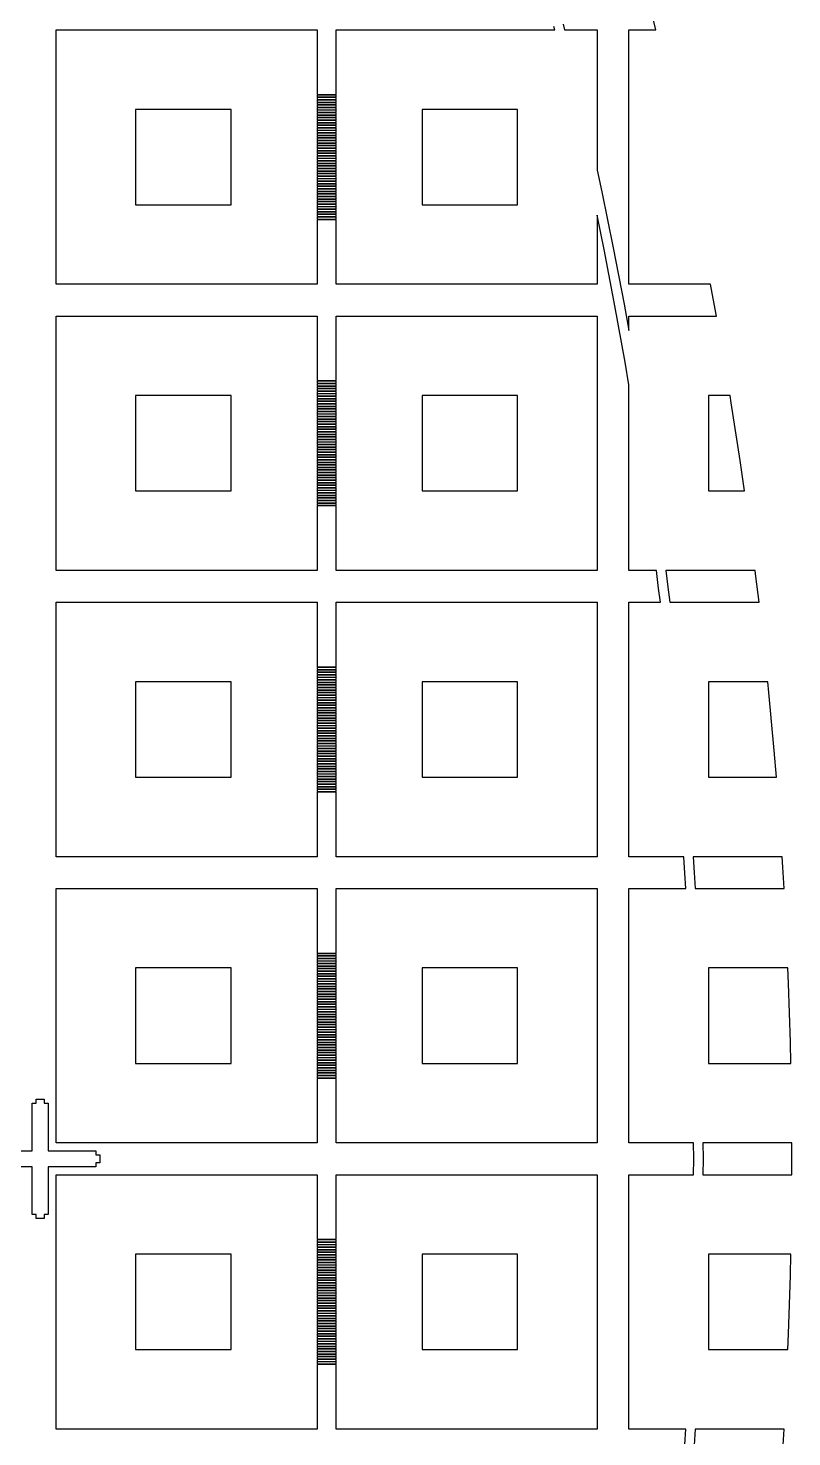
# Model space of a CAD drawing. Extents: x 40 to 187, y -3 to 150.
# Drawn here: x 174.67 to 186.94, y 69.16 to 91.81 of the extents above; entities that cross this region are included whole.
import ezdxf

# ---------------------------------------------------------------- set-up
doc = ezdxf.new("R2010")
doc.units = 0

msp = doc.modelspace()

# ---------------------------------------------------------------- linework, layer by layer
for p, q in [((184.755, 91.7783), (184.648, 92.2152)), ((175.12, 87.6879), (175.12, 91.7783)), ((175.12, 91.7783), (179.313, 91.7783)), ((179.313, 91.7783), (179.313, 90.7404)), ((179.62, 90.7404), (179.62, 91.7783)), ((179.62, 91.7783), (183.134, 91.7783)), ((183.134, 91.7783), (183.12, 91.8325)), ((183.266, 91.8689), (183.288, 91.7783)), ((183.288, 91.7783), (183.812, 91.7783)), ((183.812, 91.7783), (183.812, 89.5228)), ((184.324, 87.6879), (184.324, 91.7783)), ((184.324, 91.7783), (184.755, 91.7783)), ((179.313, 90.7404), (179.62, 90.7404)), ((179.62, 90.7302), (179.313, 90.7302)), ((179.313, 90.7302), (179.313, 90.6995)), ((179.313, 90.6995), (179.62, 90.6995)), ((179.62, 90.6893), (179.313, 90.6893)), ((179.313, 90.6893), (179.313, 90.6586)), ((179.313, 90.6586), (179.62, 90.6586)), ((179.62, 90.6484), (179.313, 90.6484)), ((179.313, 90.6484), (179.313, 90.6177)), ((179.313, 90.6177), (179.62, 90.6177)), ((179.62, 90.6075), (179.313, 90.6075)), ((179.313, 90.6075), (179.313, 90.5768)), ((179.62, 90.6995), (179.62, 90.7302)), ((179.62, 90.6586), (179.62, 90.6893)), ((179.62, 90.6177), (179.62, 90.6484)), ((179.62, 90.5768), (179.62, 90.6075)), ((177.932, 90.5001), (176.398, 90.5001)), ((176.398, 90.5001), (176.398, 88.9662)), ((177.932, 88.9662), (177.932, 90.5001)), ((179.313, 90.5768), (179.62, 90.5768)), ((179.62, 90.5665), (179.313, 90.5665)), ((179.313, 90.5665), (179.313, 90.5359)), ((179.313, 90.5359), (179.62, 90.5359)), ((179.62, 90.5257), (179.313, 90.5257)), ((179.313, 90.5257), (179.313, 90.495)), ((179.313, 90.495), (179.62, 90.495)), ((179.62, 90.4847), (179.313, 90.4847)), ((179.313, 90.4847), (179.313, 90.4541)), ((179.313, 90.4541), (179.62, 90.4541)), ((179.62, 90.4438), (179.313, 90.4438)), ((179.313, 90.4438), (179.313, 90.4132)), ((179.313, 90.4132), (179.62, 90.4132)), ((179.62, 90.4029), (179.313, 90.4029)), ((179.313, 90.4029), (179.313, 90.3723)), ((179.313, 90.3723), (179.62, 90.3723)), ((179.62, 90.5359), (179.62, 90.5665)), ((179.62, 90.495), (179.62, 90.5257)), ((179.62, 90.4541), (179.62, 90.4847)), ((179.62, 90.4132), (179.62, 90.4438)), ((179.62, 90.3723), (179.62, 90.4029)), ((182.534, 90.5001), (181, 90.5001)), ((181, 90.5001), (181, 88.9662)), ((182.534, 88.9662), (182.534, 90.5001)), ((179.62, 90.362), (179.313, 90.362)), ((179.313, 90.362), (179.313, 90.3314)), ((179.313, 90.3314), (179.62, 90.3314)), ((179.62, 90.3211), (179.313, 90.3211)), ((179.313, 90.3211), (179.313, 90.2905)), ((179.313, 90.2905), (179.62, 90.2905)), ((179.62, 90.2802), (179.313, 90.2802)), ((179.313, 90.2802), (179.313, 90.2495)), ((179.313, 90.2495), (179.62, 90.2495)), ((179.62, 90.2393), (179.313, 90.2393)), ((179.313, 90.2393), (179.313, 90.2086)), ((179.313, 90.2086), (179.62, 90.2086)), ((179.62, 90.1984), (179.313, 90.1984)), ((179.313, 90.1984), (179.313, 90.1677)), ((179.313, 90.1677), (179.62, 90.1677)), ((179.62, 90.1575), (179.313, 90.1575)), ((179.313, 90.1575), (179.313, 90.1268)), ((179.62, 90.3314), (179.62, 90.362)), ((179.62, 90.2905), (179.62, 90.3211)), ((179.62, 90.2495), (179.62, 90.2802)), ((179.62, 90.2086), (179.62, 90.2393)), ((179.62, 90.1677), (179.62, 90.1984)), ((179.62, 90.1268), (179.62, 90.1575)), ((179.313, 90.1268), (179.62, 90.1268)), ((179.62, 90.1166), (179.313, 90.1166)), ((179.313, 90.1166), (179.313, 90.0859)), ((179.313, 90.0859), (179.62, 90.0859)), ((179.62, 90.0757), (179.313, 90.0757)), ((179.313, 90.0757), (179.313, 90.045)), ((179.313, 90.045), (179.62, 90.045)), ((179.62, 90.0348), (179.313, 90.0348)), ((179.313, 90.0348), (179.313, 90.0041)), ((179.313, 90.0041), (179.62, 90.0041)), ((179.62, 89.9939), (179.313, 89.9939)), ((179.313, 89.9939), (179.313, 89.9632)), ((179.313, 89.9632), (179.62, 89.9632)), ((179.62, 89.953), (179.313, 89.953)), ((179.313, 89.953), (179.313, 89.9223)), ((179.313, 89.9223), (179.62, 89.9223)), ((179.62, 90.0859), (179.62, 90.1166)), ((179.62, 90.045), (179.62, 90.0757)), ((179.62, 90.0041), (179.62, 90.0348)), ((179.62, 89.9632), (179.62, 89.9939)), ((179.62, 89.9223), (179.62, 89.953)), ((179.62, 89.9121), (179.313, 89.9121)), ((179.313, 89.9121), (179.313, 89.8814)), ((179.313, 89.8814), (179.62, 89.8814)), ((179.62, 89.8712), (179.313, 89.8712)), ((179.313, 89.8712), (179.313, 89.8405)), ((179.313, 89.8405), (179.62, 89.8405)), ((179.62, 89.8303), (179.313, 89.8303)), ((179.313, 89.8303), (179.313, 89.7996)), ((179.313, 89.7996), (179.62, 89.7996)), ((179.62, 89.7894), (179.313, 89.7894)), ((179.313, 89.7894), (179.313, 89.7587)), ((179.313, 89.7587), (179.62, 89.7587)), ((179.62, 89.7485), (179.313, 89.7485)), ((179.313, 89.7485), (179.313, 89.7178)), ((179.313, 89.7178), (179.62, 89.7178)), ((179.62, 89.7076), (179.313, 89.7076)), ((179.313, 89.7076), (179.313, 89.6769)), ((179.62, 89.8814), (179.62, 89.9121)), ((179.62, 89.8405), (179.62, 89.8712)), ((179.62, 89.7996), (179.62, 89.8303)), ((179.62, 89.7587), (179.62, 89.7894)), ((179.62, 89.7178), (179.62, 89.7485)), ((179.62, 89.6769), (179.62, 89.7076)), ((179.313, 89.6769), (179.62, 89.6769)), ((179.62, 89.6667), (179.313, 89.6667)), ((179.313, 89.6667), (179.313, 89.636)), ((179.313, 89.636), (179.62, 89.636)), ((179.62, 89.6258), (179.313, 89.6258)), ((179.313, 89.6258), (179.313, 89.5951)), ((179.313, 89.5951), (179.62, 89.5951)), ((179.62, 89.5849), (179.313, 89.5849)), ((179.313, 89.5849), (179.313, 89.5542)), ((179.313, 89.5542), (179.62, 89.5542)), ((179.62, 89.544), (179.313, 89.544)), ((179.313, 89.544), (179.313, 89.5133)), ((179.313, 89.5133), (179.62, 89.5133)), ((179.62, 89.5031), (179.313, 89.5031)), ((179.313, 89.5031), (179.313, 89.4724)), ((179.313, 89.4724), (179.62, 89.4724)), ((179.62, 89.4622), (179.313, 89.4622)), ((179.313, 89.4622), (179.313, 89.4315)), ((179.62, 89.636), (179.62, 89.6667)), ((179.62, 89.5951), (179.62, 89.6258)), ((179.62, 89.5542), (179.62, 89.5849)), ((179.62, 89.5133), (179.62, 89.544)), ((179.62, 89.4724), (179.62, 89.5031)), ((179.62, 89.4315), (179.62, 89.4622)), ((183.812, 89.5228), (183.888, 89.1761)), ((179.313, 89.4315), (179.62, 89.4315)), ((179.62, 89.4212), (179.313, 89.4212)), ((179.313, 89.4212), (179.313, 89.3906)), ((179.313, 89.3906), (179.62, 89.3906)), ((179.62, 89.3804), (179.313, 89.3804)), ((179.313, 89.3804), (179.313, 89.3497)), ((179.313, 89.3497), (179.62, 89.3497)), ((179.62, 89.3394), (179.313, 89.3394)), ((179.313, 89.3394), (179.313, 89.3088)), ((179.313, 89.3088), (179.62, 89.3088)), ((179.62, 89.2986), (179.313, 89.2986)), ((179.313, 89.2986), (179.313, 89.2679)), ((179.313, 89.2679), (179.62, 89.2679)), ((179.62, 89.2576), (179.313, 89.2576)), ((179.313, 89.2576), (179.313, 89.227)), ((179.62, 89.3906), (179.62, 89.4212)), ((179.62, 89.3497), (179.62, 89.3804)), ((179.62, 89.3088), (179.62, 89.3394)), ((179.62, 89.2679), (179.62, 89.2986)), ((179.62, 89.227), (179.62, 89.2576)), ((179.313, 89.227), (179.62, 89.227)), ((179.62, 89.2167), (179.313, 89.2167)), ((179.313, 89.2167), (179.313, 89.1861)), ((179.313, 89.1861), (179.62, 89.1861)), ((179.62, 89.1758), (179.313, 89.1758)), ((179.313, 89.1758), (179.313, 89.1452)), ((179.313, 89.1452), (179.62, 89.1452)), ((179.62, 89.1349), (179.313, 89.1349)), ((179.313, 89.1349), (179.313, 89.1042)), ((179.313, 89.1042), (179.62, 89.1042)), ((179.62, 89.094), (179.313, 89.094)), ((179.313, 89.094), (179.313, 89.0633)), ((179.313, 89.0633), (179.62, 89.0633)), ((179.62, 89.0531), (179.313, 89.0531)), ((179.313, 89.0531), (179.313, 89.0224)), ((179.313, 89.0224), (179.62, 89.0224)), ((179.62, 89.0122), (179.313, 89.0122)), ((179.313, 89.0122), (179.313, 88.9816)), ((179.62, 89.1861), (179.62, 89.2167)), ((179.62, 89.1452), (179.62, 89.1758)), ((179.62, 89.1042), (179.62, 89.1349)), ((179.62, 89.0633), (179.62, 89.094)), ((179.62, 89.0224), (179.62, 89.0531)), ((179.62, 88.9816), (179.62, 89.0122)), ((183.888, 89.1761), (184.073, 88.2736)), ((176.398, 88.9662), (177.932, 88.9662)), ((179.313, 88.9816), (179.62, 88.9816)), ((179.62, 88.9713), (179.313, 88.9713)), ((179.313, 88.9713), (179.313, 88.9406)), ((179.313, 88.9406), (179.62, 88.9406)), ((179.62, 88.9304), (179.313, 88.9304)), ((179.313, 88.9304), (179.313, 88.8997)), ((179.313, 88.8997), (179.62, 88.8997)), ((179.62, 88.8895), (179.313, 88.8895)), ((179.313, 88.8895), (179.313, 88.8588)), ((179.313, 88.8588), (179.62, 88.8588)), ((179.62, 88.8486), (179.313, 88.8486)), ((179.313, 88.8486), (179.313, 88.8179)), ((179.313, 88.8179), (179.62, 88.8179)), ((179.62, 88.8077), (179.313, 88.8077)), ((179.313, 88.8077), (179.313, 88.777)), ((179.62, 88.9406), (179.62, 88.9713)), ((179.62, 88.8997), (179.62, 88.9304)), ((179.62, 88.8588), (179.62, 88.8895)), ((179.62, 88.8179), (179.62, 88.8486)), ((179.62, 88.777), (179.62, 88.8077)), ((181, 88.9662), (182.534, 88.9662)), ((183.926, 88.2443), (183.812, 88.7986)), ((183.812, 88.7986), (183.812, 87.6879)), ((179.313, 88.777), (179.62, 88.777)), ((179.62, 88.7668), (179.313, 88.7668)), ((179.313, 88.7668), (179.313, 88.7361)), ((179.313, 88.7361), (179.62, 88.7361)), ((179.62, 88.7259), (179.313, 88.7259)), ((179.313, 88.7259), (179.313, 87.6879)), ((179.62, 88.7361), (179.62, 88.7668)), ((179.62, 87.6879), (179.62, 88.7259)), ((184.1, 87.3414), (183.926, 88.2443)), ((184.073, 88.2736), (184.247, 87.3689)), ((179.313, 87.6879), (175.12, 87.6879)), ((183.812, 87.6879), (179.62, 87.6879)), ((185.637, 87.6879), (184.324, 87.6879)), ((185.648, 87.6297), (185.637, 87.6879)), ((185.73, 87.1766), (185.648, 87.6297)), ((184.263, 86.4365), (184.1, 87.3414)), ((184.247, 87.3689), (184.324, 86.9452)), ((175.12, 83.0862), (175.12, 87.1766)), ((175.12, 87.1766), (179.313, 87.1766)), ((179.313, 87.1766), (179.313, 86.1387)), ((179.62, 86.1387), (179.62, 87.1766)), ((179.62, 87.1766), (183.812, 87.1766)), ((183.812, 87.1766), (183.812, 83.0862)), ((184.324, 87.1766), (185.73, 87.1766)), ((184.324, 86.9452), (184.324, 87.1766)), ((184.324, 86.0722), (184.263, 86.4365)), ((179.313, 86.1387), (179.62, 86.1387)), ((179.62, 86.1285), (179.313, 86.1285)), ((179.313, 86.1285), (179.313, 86.0978)), ((179.313, 86.0978), (179.62, 86.0978)), ((179.62, 86.0876), (179.313, 86.0876)), ((179.313, 86.0876), (179.313, 86.0569)), ((179.62, 86.0978), (179.62, 86.1285)), ((179.62, 86.0569), (179.62, 86.0876)), ((184.324, 83.0862), (184.324, 86.0722)), ((177.932, 85.8984), (176.398, 85.8984)), ((176.398, 85.8984), (176.398, 84.3645)), ((177.932, 84.3645), (177.932, 85.8984)), ((179.313, 86.0569), (179.62, 86.0569)), ((179.62, 86.0467), (179.313, 86.0467)), ((179.313, 86.0467), (179.313, 86.016)), ((179.313, 86.016), (179.62, 86.016)), ((179.62, 86.0058), (179.313, 86.0058)), ((179.313, 86.0058), (179.313, 85.9751)), ((179.313, 85.9751), (179.62, 85.9751)), ((179.62, 85.9648), (179.313, 85.9648)), ((179.313, 85.9648), (179.313, 85.9342)), ((179.313, 85.9342), (179.62, 85.9342)), ((179.62, 85.924), (179.313, 85.924)), ((179.313, 85.924), (179.313, 85.8933)), ((179.313, 85.8933), (179.62, 85.8933)), ((179.62, 85.883), (179.313, 85.883)), ((179.313, 85.883), (179.313, 85.8524)), ((179.313, 85.8524), (179.62, 85.8524)), ((179.62, 85.8421), (179.313, 85.8421)), ((179.313, 85.8421), (179.313, 85.8115)), ((179.62, 86.016), (179.62, 86.0467)), ((179.62, 85.9751), (179.62, 86.0058)), ((179.62, 85.9342), (179.62, 85.9648)), ((179.62, 85.8933), (179.62, 85.924)), ((179.62, 85.8524), (179.62, 85.883)), ((179.62, 85.8115), (179.62, 85.8421)), ((182.534, 85.8984), (181, 85.8984)), ((181, 85.8984), (181, 84.3645)), ((182.534, 84.3645), (182.534, 85.8984)), ((185.95, 85.8984), (185.602, 85.8984)), ((185.602, 85.8984), (185.602, 84.3645)), ((185.969, 85.7798), (185.95, 85.8984)), ((179.313, 85.8115), (179.62, 85.8115)), ((179.62, 85.8012), (179.313, 85.8012)), ((179.313, 85.8012), (179.313, 85.7706)), ((179.313, 85.7706), (179.62, 85.7706)), ((179.62, 85.7603), (179.313, 85.7603)), ((179.313, 85.7603), (179.313, 85.7297)), ((179.313, 85.7297), (179.62, 85.7297)), ((179.62, 85.7194), (179.313, 85.7194)), ((179.313, 85.7194), (179.313, 85.6888)), ((179.313, 85.6888), (179.62, 85.6888)), ((179.62, 85.6785), (179.313, 85.6785)), ((179.313, 85.6785), (179.313, 85.6478)), ((179.313, 85.6478), (179.62, 85.6478)), ((179.62, 85.6376), (179.313, 85.6376)), ((179.313, 85.6376), (179.313, 85.6069)), ((179.62, 85.7706), (179.62, 85.8012)), ((179.62, 85.7297), (179.62, 85.7603)), ((179.62, 85.6888), (179.62, 85.7194)), ((179.62, 85.6478), (179.62, 85.6785)), ((179.62, 85.6069), (179.62, 85.6376)), ((186.113, 84.8521), (185.969, 85.7798)), ((179.313, 85.6069), (179.62, 85.6069)), ((179.62, 85.5967), (179.313, 85.5967)), ((179.313, 85.5967), (179.313, 85.566)), ((179.313, 85.566), (179.62, 85.566)), ((179.62, 85.5558), (179.313, 85.5558)), ((179.313, 85.5558), (179.313, 85.5251)), ((179.313, 85.5251), (179.62, 85.5251)), ((179.62, 85.5149), (179.313, 85.5149)), ((179.313, 85.5149), (179.313, 85.4842)), ((179.313, 85.4842), (179.62, 85.4842)), ((179.62, 85.474), (179.313, 85.474)), ((179.313, 85.474), (179.313, 85.4433)), ((179.313, 85.4433), (179.62, 85.4433)), ((179.62, 85.4331), (179.313, 85.4331)), ((179.313, 85.4331), (179.313, 85.4024)), ((179.313, 85.4024), (179.62, 85.4024)), ((179.62, 85.3922), (179.313, 85.3922)), ((179.313, 85.3922), (179.313, 85.3615)), ((179.62, 85.566), (179.62, 85.5967)), ((179.62, 85.5251), (179.62, 85.5558)), ((179.62, 85.4842), (179.62, 85.5149)), ((179.62, 85.4433), (179.62, 85.474)), ((179.62, 85.4024), (179.62, 85.4331)), ((179.62, 85.3615), (179.62, 85.3922)), ((179.313, 85.3615), (179.62, 85.3615)), ((179.62, 85.3513), (179.313, 85.3513)), ((179.313, 85.3513), (179.313, 85.3206)), ((179.313, 85.3206), (179.62, 85.3206)), ((179.62, 85.3104), (179.313, 85.3104)), ((179.313, 85.3104), (179.313, 85.2797)), ((179.313, 85.2797), (179.62, 85.2797)), ((179.62, 85.2695), (179.313, 85.2695)), ((179.313, 85.2695), (179.313, 85.2388)), ((179.313, 85.2388), (179.62, 85.2388)), ((179.62, 85.2286), (179.313, 85.2286)), ((179.313, 85.2286), (179.313, 85.1979)), ((179.313, 85.1979), (179.62, 85.1979)), ((179.62, 85.1877), (179.313, 85.1877)), ((179.313, 85.1877), (179.313, 85.157)), ((179.62, 85.3206), (179.62, 85.3513)), ((179.62, 85.2797), (179.62, 85.3104)), ((179.62, 85.2388), (179.62, 85.2695)), ((179.62, 85.1979), (179.62, 85.2286)), ((179.62, 85.157), (179.62, 85.1877)), ((179.313, 85.157), (179.62, 85.157)), ((179.62, 85.1468), (179.313, 85.1468)), ((179.313, 85.1468), (179.313, 85.1161)), ((179.313, 85.1161), (179.62, 85.1161)), ((179.62, 85.1059), (179.313, 85.1059)), ((179.313, 85.1059), (179.313, 85.0752)), ((179.313, 85.0752), (179.62, 85.0752)), ((179.62, 85.065), (179.313, 85.065)), ((179.313, 85.065), (179.313, 85.0343)), ((179.313, 85.0343), (179.62, 85.0343)), ((179.62, 85.0241), (179.313, 85.0241)), ((179.313, 85.0241), (179.313, 84.9934)), ((179.313, 84.9934), (179.62, 84.9934)), ((179.62, 84.9832), (179.313, 84.9832)), ((179.313, 84.9832), (179.313, 84.9525)), ((179.313, 84.9525), (179.62, 84.9525)), ((179.62, 84.9423), (179.313, 84.9423)), ((179.313, 84.9423), (179.313, 84.9116)), ((179.62, 85.1161), (179.62, 85.1468)), ((179.62, 85.0752), (179.62, 85.1059)), ((179.62, 85.0343), (179.62, 85.065)), ((179.62, 84.9934), (179.62, 85.0241)), ((179.62, 84.9525), (179.62, 84.9832)), ((179.62, 84.9116), (179.62, 84.9423)), ((179.313, 84.9116), (179.62, 84.9116)), ((179.62, 84.9014), (179.313, 84.9014)), ((179.313, 84.9014), (179.313, 84.8707)), ((179.313, 84.8707), (179.62, 84.8707)), ((179.62, 84.8605), (179.313, 84.8605)), ((179.313, 84.8605), (179.313, 84.8298)), ((179.313, 84.8298), (179.62, 84.8298)), ((179.62, 84.8195), (179.313, 84.8195)), ((179.313, 84.8195), (179.313, 84.7889)), ((179.313, 84.7889), (179.62, 84.7889)), ((179.62, 84.7787), (179.313, 84.7787)), ((179.313, 84.7787), (179.313, 84.748)), ((179.313, 84.748), (179.62, 84.748)), ((179.62, 84.7377), (179.313, 84.7377)), ((179.313, 84.7377), (179.313, 84.7071)), ((179.313, 84.7071), (179.62, 84.7071)), ((179.62, 84.8707), (179.62, 84.9014)), ((179.62, 84.8298), (179.62, 84.8605)), ((179.62, 84.7889), (179.62, 84.8195)), ((179.62, 84.748), (179.62, 84.7787)), ((179.62, 84.7071), (179.62, 84.7377)), ((186.182, 84.3645), (186.113, 84.8521)), ((179.62, 84.6969), (179.313, 84.6969)), ((179.313, 84.6969), (179.313, 84.6662)), ((179.313, 84.6662), (179.62, 84.6662)), ((179.62, 84.6559), (179.313, 84.6559)), ((179.313, 84.6559), (179.313, 84.6253)), ((179.313, 84.6253), (179.62, 84.6253)), ((179.62, 84.615), (179.313, 84.615)), ((179.313, 84.615), (179.313, 84.5844)), ((179.313, 84.5844), (179.62, 84.5844)), ((179.62, 84.5741), (179.313, 84.5741)), ((179.313, 84.5741), (179.313, 84.5435)), ((179.313, 84.5435), (179.62, 84.5435)), ((179.62, 84.5332), (179.313, 84.5332)), ((179.313, 84.5332), (179.313, 84.5025)), ((179.313, 84.5025), (179.62, 84.5025)), ((179.62, 84.4923), (179.313, 84.4923)), ((179.313, 84.4923), (179.313, 84.4616)), ((179.62, 84.6662), (179.62, 84.6969)), ((179.62, 84.6253), (179.62, 84.6559)), ((179.62, 84.5844), (179.62, 84.615)), ((179.62, 84.5435), (179.62, 84.5741)), ((179.62, 84.5025), (179.62, 84.5332)), ((179.62, 84.4616), (179.62, 84.4923)), ((176.398, 84.3645), (177.932, 84.3645)), ((179.313, 84.4616), (179.62, 84.4616)), ((179.62, 84.4514), (179.313, 84.4514)), ((179.313, 84.4514), (179.313, 84.4207)), ((179.313, 84.4207), (179.62, 84.4207)), ((179.62, 84.4105), (179.313, 84.4105)), ((179.313, 84.4105), (179.313, 84.3799)), ((179.313, 84.3799), (179.62, 84.3799)), ((179.62, 84.3696), (179.313, 84.3696)), ((179.313, 84.3696), (179.313, 84.3389)), ((179.313, 84.3389), (179.62, 84.3389)), ((179.62, 84.3287), (179.313, 84.3287)), ((179.313, 84.3287), (179.313, 84.298)), ((179.313, 84.298), (179.62, 84.298)), ((179.62, 84.2878), (179.313, 84.2878)), ((179.313, 84.2878), (179.313, 84.2571)), ((179.313, 84.2571), (179.62, 84.2571)), ((179.62, 84.4207), (179.62, 84.4514)), ((179.62, 84.3799), (179.62, 84.4105)), ((179.62, 84.3389), (179.62, 84.3696)), ((179.62, 84.298), (179.62, 84.3287)), ((179.62, 84.2571), (179.62, 84.2878)), ((181, 84.3645), (182.534, 84.3645)), ((185.602, 84.3645), (186.182, 84.3645)), ((179.62, 84.2469), (179.313, 84.2469)), ((179.313, 84.2469), (179.313, 84.2162)), ((179.313, 84.2162), (179.62, 84.2162)), ((179.62, 84.206), (179.313, 84.206)), ((179.313, 84.206), (179.313, 84.1753)), ((179.313, 84.1753), (179.62, 84.1753)), ((179.62, 84.1651), (179.313, 84.1651)), ((179.313, 84.1651), (179.313, 84.1344)), ((179.313, 84.1344), (179.62, 84.1344)), ((179.62, 84.1242), (179.313, 84.1242)), ((179.313, 84.1242), (179.313, 83.0862)), ((179.62, 84.2162), (179.62, 84.2469)), ((179.62, 84.1753), (179.62, 84.206)), ((179.62, 84.1344), (179.62, 84.1651)), ((179.62, 83.0862), (179.62, 84.1242)), ((179.313, 83.0862), (175.12, 83.0862)), ((183.812, 83.0862), (179.62, 83.0862)), ((184.765, 83.0862), (184.324, 83.0862)), ((184.802, 82.7988), (184.765, 83.0862)), ((186.353, 83.0862), (184.916, 83.0862)), ((184.916, 83.0862), (184.951, 82.8172)), ((186.365, 82.9916), (186.353, 83.0862)), ((186.414, 82.5749), (186.365, 82.9916)), ((184.829, 82.5749), (184.802, 82.7988)), ((184.951, 82.8172), (184.98, 82.5749)), ((175.12, 78.4845), (175.12, 82.5749)), ((175.12, 82.5749), (179.313, 82.5749)), ((179.313, 82.5749), (179.313, 81.537)), ((179.62, 81.537), (179.62, 82.5749)), ((179.62, 82.5749), (183.812, 82.5749)), ((183.812, 82.5749), (183.812, 78.4845)), ((184.324, 78.4845), (184.324, 82.5749)), ((184.324, 82.5749), (184.829, 82.5749)), ((184.98, 82.5749), (186.414, 82.5749)), ((179.313, 81.537), (179.62, 81.537)), ((179.62, 81.5268), (179.313, 81.5268)), ((179.313, 81.5268), (179.313, 81.4961)), ((179.313, 81.4961), (179.62, 81.4961)), ((179.62, 81.4859), (179.313, 81.4859)), ((179.313, 81.4859), (179.313, 81.4552)), ((179.313, 81.4552), (179.62, 81.4552)), ((179.62, 81.445), (179.313, 81.445)), ((179.313, 81.445), (179.313, 81.4143)), ((179.313, 81.4143), (179.62, 81.4143)), ((179.62, 81.4041), (179.313, 81.4041)), ((179.313, 81.4041), (179.313, 81.3734)), ((179.313, 81.3734), (179.62, 81.3734)), ((179.62, 81.3631), (179.313, 81.3631)), ((179.313, 81.3631), (179.313, 81.3325)), ((179.313, 81.3325), (179.62, 81.3325)), ((179.62, 81.3223), (179.313, 81.3223)), ((179.313, 81.3223), (179.313, 81.2916)), ((179.62, 81.4961), (179.62, 81.5268)), ((179.62, 81.4552), (179.62, 81.4859)), ((179.62, 81.4143), (179.62, 81.445)), ((179.62, 81.3734), (179.62, 81.4041)), ((179.62, 81.3325), (179.62, 81.3631)), ((179.62, 81.2916), (179.62, 81.3223)), ((177.932, 81.2967), (176.398, 81.2967)), ((176.398, 81.2967), (176.398, 79.7628)), ((177.932, 79.7628), (177.932, 81.2967)), ((179.313, 81.2916), (179.62, 81.2916)), ((179.62, 81.2813), (179.313, 81.2813)), ((179.313, 81.2813), (179.313, 81.2507)), ((179.313, 81.2507), (179.62, 81.2507)), ((179.62, 81.2404), (179.313, 81.2404)), ((179.313, 81.2404), (179.313, 81.2098)), ((179.313, 81.2098), (179.62, 81.2098)), ((179.62, 81.1995), (179.313, 81.1995)), ((179.313, 81.1995), (179.313, 81.1689)), ((179.313, 81.1689), (179.62, 81.1689)), ((179.62, 81.1586), (179.313, 81.1586)), ((179.313, 81.1586), (179.313, 81.128)), ((179.313, 81.128), (179.62, 81.128)), ((179.62, 81.1177), (179.313, 81.1177)), ((179.313, 81.1177), (179.313, 81.0871)), ((179.313, 81.0871), (179.62, 81.0871)), ((179.62, 81.2507), (179.62, 81.2813)), ((179.62, 81.2098), (179.62, 81.2404)), ((179.62, 81.1689), (179.62, 81.1995)), ((179.62, 81.128), (179.62, 81.1586)), ((179.62, 81.0871), (179.62, 81.1177)), ((182.534, 81.2967), (181, 81.2967)), ((181, 81.2967), (181, 79.7628)), ((182.534, 79.7628), (182.534, 81.2967)), ((186.554, 81.2967), (185.602, 81.2967)), ((185.602, 81.2967), (185.602, 79.7628)), ((186.572, 81.1255), (186.554, 81.2967)), ((186.659, 80.1907), (186.572, 81.1255)), ((179.62, 81.0768), (179.313, 81.0768)), ((179.313, 81.0768), (179.313, 81.0461)), ((179.313, 81.0461), (179.62, 81.0461)), ((179.62, 81.0359), (179.313, 81.0359)), ((179.313, 81.0359), (179.313, 81.0052)), ((179.313, 81.0052), (179.62, 81.0052)), ((179.62, 80.995), (179.313, 80.995)), ((179.313, 80.995), (179.313, 80.9643)), ((179.313, 80.9643), (179.62, 80.9643)), ((179.62, 80.9541), (179.313, 80.9541)), ((179.313, 80.9541), (179.313, 80.9234)), ((179.313, 80.9234), (179.62, 80.9234)), ((179.62, 80.9132), (179.313, 80.9132)), ((179.313, 80.9132), (179.313, 80.8825)), ((179.313, 80.8825), (179.62, 80.8825)), ((179.62, 80.8723), (179.313, 80.8723)), ((179.313, 80.8723), (179.313, 80.8416)), ((179.62, 81.0461), (179.62, 81.0768)), ((179.62, 81.0052), (179.62, 81.0359)), ((179.62, 80.9643), (179.62, 80.995)), ((179.62, 80.9234), (179.62, 80.9541)), ((179.62, 80.8825), (179.62, 80.9132)), ((179.62, 80.8416), (179.62, 80.8723)), ((179.313, 80.8416), (179.62, 80.8416)), ((179.62, 80.8314), (179.313, 80.8314)), ((179.313, 80.8314), (179.313, 80.8007)), ((179.313, 80.8007), (179.62, 80.8007)), ((179.62, 80.7905), (179.313, 80.7905)), ((179.313, 80.7905), (179.313, 80.7598)), ((179.313, 80.7598), (179.62, 80.7598)), ((179.62, 80.7496), (179.313, 80.7496)), ((179.313, 80.7496), (179.313, 80.7189)), ((179.313, 80.7189), (179.62, 80.7189)), ((179.62, 80.7087), (179.313, 80.7087)), ((179.313, 80.7087), (179.313, 80.678)), ((179.313, 80.678), (179.62, 80.678)), ((179.62, 80.6678), (179.313, 80.6678)), ((179.313, 80.6678), (179.313, 80.6371)), ((179.313, 80.6371), (179.62, 80.6371)), ((179.62, 80.8007), (179.62, 80.8314)), ((179.62, 80.7598), (179.62, 80.7905)), ((179.62, 80.7189), (179.62, 80.7496)), ((179.62, 80.678), (179.62, 80.7087)), ((179.62, 80.6371), (179.62, 80.6678)), ((179.62, 80.6269), (179.313, 80.6269)), ((179.313, 80.6269), (179.313, 80.5962)), ((179.313, 80.5962), (179.62, 80.5962)), ((179.62, 80.586), (179.313, 80.586)), ((179.313, 80.586), (179.313, 80.5553)), ((179.313, 80.5553), (179.62, 80.5553)), ((179.62, 80.5451), (179.313, 80.5451)), ((179.313, 80.5451), (179.313, 80.5144)), ((179.313, 80.5144), (179.62, 80.5144)), ((179.62, 80.5042), (179.313, 80.5042)), ((179.313, 80.5042), (179.313, 80.4735)), ((179.313, 80.4735), (179.62, 80.4735)), ((179.62, 80.4633), (179.313, 80.4633)), ((179.313, 80.4633), (179.313, 80.4326)), ((179.313, 80.4326), (179.62, 80.4326)), ((179.62, 80.4224), (179.313, 80.4224)), ((179.313, 80.4224), (179.313, 80.3917)), ((179.62, 80.5962), (179.62, 80.6269)), ((179.62, 80.5553), (179.62, 80.586)), ((179.62, 80.5144), (179.62, 80.5451)), ((179.62, 80.4735), (179.62, 80.5042)), ((179.62, 80.4326), (179.62, 80.4633)), ((179.62, 80.3917), (179.62, 80.4224)), ((179.313, 80.3917), (179.62, 80.3917)), ((179.62, 80.3815), (179.313, 80.3815)), ((179.313, 80.3815), (179.313, 80.3508)), ((179.313, 80.3508), (179.62, 80.3508)), ((179.62, 80.3406), (179.313, 80.3406)), ((179.313, 80.3406), (179.313, 80.3099)), ((179.313, 80.3099), (179.62, 80.3099)), ((179.62, 80.2997), (179.313, 80.2997)), ((179.313, 80.2997), (179.313, 80.269)), ((179.313, 80.269), (179.62, 80.269)), ((179.62, 80.2588), (179.313, 80.2588)), ((179.313, 80.2588), (179.313, 80.2281)), ((179.313, 80.2281), (179.62, 80.2281)), ((179.62, 80.2178), (179.313, 80.2178)), ((179.313, 80.2178), (179.313, 80.1872)), ((179.313, 80.1872), (179.62, 80.1872)), ((179.62, 80.177), (179.313, 80.177)), ((179.313, 80.177), (179.313, 80.1463)), ((179.62, 80.3508), (179.62, 80.3815)), ((179.62, 80.3099), (179.62, 80.3406)), ((179.62, 80.269), (179.62, 80.2997)), ((179.62, 80.2281), (179.62, 80.2588)), ((179.62, 80.1872), (179.62, 80.2178)), ((179.62, 80.1463), (179.62, 80.177)), ((186.693, 79.7628), (186.659, 80.1907)), ((179.313, 80.1463), (179.62, 80.1463)), ((179.62, 80.136), (179.313, 80.136)), ((179.313, 80.136), (179.313, 80.1054)), ((179.313, 80.1054), (179.62, 80.1054)), ((179.62, 80.0952), (179.313, 80.0952)), ((179.313, 80.0952), (179.313, 80.0645)), ((179.313, 80.0645), (179.62, 80.0645)), ((179.62, 80.0542), (179.313, 80.0542)), ((179.313, 80.0542), (179.313, 80.0236)), ((179.313, 80.0236), (179.62, 80.0236)), ((179.62, 80.0133), (179.313, 80.0133)), ((179.313, 80.0133), (179.313, 79.9827)), ((179.313, 79.9827), (179.62, 79.9827)), ((179.62, 79.9724), (179.313, 79.9724)), ((179.313, 79.9724), (179.313, 79.9418)), ((179.62, 80.1054), (179.62, 80.136)), ((179.62, 80.0645), (179.62, 80.0952)), ((179.62, 80.0236), (179.62, 80.0542)), ((179.62, 79.9827), (179.62, 80.0133)), ((179.62, 79.9418), (179.62, 79.9724)), ((176.398, 79.7628), (177.932, 79.7628)), ((179.313, 79.9418), (179.62, 79.9418)), ((179.62, 79.9315), (179.313, 79.9315)), ((179.313, 79.9315), (179.313, 79.9008)), ((179.313, 79.9008), (179.62, 79.9008)), ((179.62, 79.8906), (179.313, 79.8906)), ((179.313, 79.8906), (179.313, 79.8599)), ((179.313, 79.8599), (179.62, 79.8599)), ((179.62, 79.8497), (179.313, 79.8497)), ((179.313, 79.8497), (179.313, 79.819)), ((179.313, 79.819), (179.62, 79.819)), ((179.62, 79.8088), (179.313, 79.8088)), ((179.313, 79.8088), (179.313, 79.7782)), ((179.313, 79.7782), (179.62, 79.7782)), ((179.62, 79.7679), (179.313, 79.7679)), ((179.313, 79.7679), (179.313, 79.7372)), ((179.313, 79.7372), (179.62, 79.7372)), ((179.62, 79.727), (179.313, 79.727)), ((179.313, 79.727), (179.313, 79.6963)), ((179.62, 79.9008), (179.62, 79.9315)), ((179.62, 79.8599), (179.62, 79.8906)), ((179.62, 79.819), (179.62, 79.8497)), ((179.62, 79.7782), (179.62, 79.8088)), ((179.62, 79.7372), (179.62, 79.7679)), ((179.62, 79.6963), (179.62, 79.727)), ((181, 79.7628), (182.534, 79.7628)), ((185.602, 79.7628), (186.693, 79.7628)), ((179.313, 79.6963), (179.62, 79.6963)), ((179.62, 79.6861), (179.313, 79.6861)), ((179.313, 79.6861), (179.313, 79.6554)), ((179.313, 79.6554), (179.62, 79.6554)), ((179.62, 79.6452), (179.313, 79.6452)), ((179.313, 79.6452), (179.313, 79.6145)), ((179.313, 79.6145), (179.62, 79.6145)), ((179.62, 79.6043), (179.313, 79.6043)), ((179.313, 79.6043), (179.313, 79.5736)), ((179.313, 79.5736), (179.62, 79.5736)), ((179.62, 79.5634), (179.313, 79.5634)), ((179.313, 79.5634), (179.313, 79.5327)), ((179.313, 79.5327), (179.62, 79.5327)), ((179.62, 79.5225), (179.313, 79.5225)), ((179.313, 79.5225), (179.313, 78.4845)), ((179.62, 79.6554), (179.62, 79.6861)), ((179.62, 79.6145), (179.62, 79.6452)), ((179.62, 79.5736), (179.62, 79.6043)), ((179.62, 79.5327), (179.62, 79.5634)), ((179.62, 78.4845), (179.62, 79.5225)), ((179.313, 78.4845), (175.12, 78.4845)), ((183.812, 78.4845), (179.62, 78.4845)), ((185.207, 78.4845), (184.324, 78.4845)), ((185.225, 78.2216), (185.207, 78.4845)), ((186.786, 78.4845), (185.357, 78.4845)), ((185.357, 78.4845), (185.375, 78.2309)), ((186.797, 78.3182), (186.786, 78.4845)), ((185.239, 77.9732), (185.225, 78.2216)), ((185.375, 78.2309), (185.389, 77.9732)), ((186.816, 77.9732), (186.797, 78.3182)), ((175.12, 73.8828), (175.12, 77.9732)), ((175.12, 77.9732), (179.313, 77.9732)), ((179.313, 77.9732), (179.313, 76.9353)), ((179.62, 76.9353), (179.62, 77.9732)), ((179.62, 77.9732), (183.812, 77.9732)), ((183.812, 77.9732), (183.812, 73.8828)), ((184.324, 73.8828), (184.324, 77.9732)), ((184.324, 77.9732), (185.239, 77.9732)), ((185.389, 77.9732), (186.816, 77.9732)), ((179.313, 76.9353), (179.62, 76.9353)), ((179.62, 76.9251), (179.313, 76.9251)), ((179.313, 76.9251), (179.313, 76.8944)), ((179.313, 76.8944), (179.62, 76.8944)), ((179.62, 76.8842), (179.313, 76.8842)), ((179.313, 76.8842), (179.313, 76.8535)), ((179.313, 76.8535), (179.62, 76.8535)), ((179.62, 76.8433), (179.313, 76.8433)), ((179.313, 76.8433), (179.313, 76.8126)), ((179.313, 76.8126), (179.62, 76.8126)), ((179.62, 76.8024), (179.313, 76.8024)), ((179.313, 76.8024), (179.313, 76.7717)), ((179.62, 76.8944), (179.62, 76.9251)), ((179.62, 76.8535), (179.62, 76.8842)), ((179.62, 76.8126), (179.62, 76.8433)), ((179.62, 76.7717), (179.62, 76.8024)), ((177.932, 76.695), (176.398, 76.695)), ((176.398, 76.695), (176.398, 75.1611)), ((177.932, 75.1611), (177.932, 76.695)), ((179.313, 76.7717), (179.62, 76.7717)), ((179.62, 76.7614), (179.313, 76.7614)), ((179.313, 76.7614), (179.313, 76.7308)), ((179.313, 76.7308), (179.62, 76.7308)), ((179.62, 76.7206), (179.313, 76.7206)), ((179.313, 76.7206), (179.313, 76.6899)), ((179.313, 76.6899), (179.62, 76.6899)), ((179.62, 76.6796), (179.313, 76.6796)), ((179.313, 76.6796), (179.313, 76.649)), ((179.313, 76.649), (179.62, 76.649)), ((179.62, 76.6387), (179.313, 76.6387)), ((179.313, 76.6387), (179.313, 76.6081)), ((179.313, 76.6081), (179.62, 76.6081)), ((179.62, 76.5978), (179.313, 76.5978)), ((179.313, 76.5978), (179.313, 76.5672)), ((179.313, 76.5672), (179.62, 76.5672)), ((179.62, 76.5569), (179.313, 76.5569)), ((179.313, 76.5569), (179.313, 76.5263)), ((179.62, 76.7308), (179.62, 76.7614)), ((179.62, 76.6899), (179.62, 76.7206)), ((179.62, 76.649), (179.62, 76.6796)), ((179.62, 76.6081), (179.62, 76.6387)), ((179.62, 76.5672), (179.62, 76.5978)), ((179.62, 76.5263), (179.62, 76.5569)), ((182.534, 76.695), (181, 76.695)), ((181, 76.695), (181, 75.1611)), ((182.534, 75.1611), (182.534, 76.695)), ((186.878, 76.695), (185.602, 76.695)), ((185.602, 76.695), (185.602, 75.1611)), ((186.889, 76.4429), (186.878, 76.695)), ((179.313, 76.5263), (179.62, 76.5263)), ((179.62, 76.516), (179.313, 76.516)), ((179.313, 76.516), (179.313, 76.4854)), ((179.313, 76.4854), (179.62, 76.4854)), ((179.62, 76.4751), (179.313, 76.4751)), ((179.313, 76.4751), (179.313, 76.4444)), ((179.313, 76.4444), (179.62, 76.4444)), ((179.62, 76.4342), (179.313, 76.4342)), ((179.313, 76.4342), (179.313, 76.4035)), ((179.313, 76.4035), (179.62, 76.4035)), ((179.62, 76.3933), (179.313, 76.3933)), ((179.313, 76.3933), (179.313, 76.3626)), ((179.313, 76.3626), (179.62, 76.3626)), ((179.62, 76.3524), (179.313, 76.3524)), ((179.313, 76.3524), (179.313, 76.3217)), ((179.62, 76.4854), (179.62, 76.516)), ((179.62, 76.4444), (179.62, 76.4751)), ((179.62, 76.4035), (179.62, 76.4342)), ((179.62, 76.3626), (179.62, 76.3933)), ((179.62, 76.3217), (179.62, 76.3524)), ((186.918, 75.5046), (186.889, 76.4429)), ((179.313, 76.3217), (179.62, 76.3217)), ((179.62, 76.3115), (179.313, 76.3115)), ((179.313, 76.3115), (179.313, 76.2808)), ((179.313, 76.2808), (179.62, 76.2808)), ((179.62, 76.2706), (179.313, 76.2706)), ((179.313, 76.2706), (179.313, 76.2399)), ((179.313, 76.2399), (179.62, 76.2399)), ((179.62, 76.2297), (179.313, 76.2297)), ((179.313, 76.2297), (179.313, 76.199)), ((179.313, 76.199), (179.62, 76.199)), ((179.62, 76.1888), (179.313, 76.1888)), ((179.313, 76.1888), (179.313, 76.1581)), ((179.313, 76.1581), (179.62, 76.1581)), ((179.62, 76.1479), (179.313, 76.1479)), ((179.313, 76.1479), (179.313, 76.1172)), ((179.313, 76.1172), (179.62, 76.1172)), ((179.62, 76.107), (179.313, 76.107)), ((179.313, 76.107), (179.313, 76.0763)), ((179.62, 76.2808), (179.62, 76.3115)), ((179.62, 76.2399), (179.62, 76.2706)), ((179.62, 76.199), (179.62, 76.2297)), ((179.62, 76.1581), (179.62, 76.1888)), ((179.62, 76.1172), (179.62, 76.1479)), ((179.62, 76.0763), (179.62, 76.107)), ((179.313, 76.0763), (179.62, 76.0763)), ((179.62, 76.0661), (179.313, 76.0661)), ((179.313, 76.0661), (179.313, 76.0354)), ((179.313, 76.0354), (179.62, 76.0354)), ((179.62, 76.0252), (179.313, 76.0252)), ((179.313, 76.0252), (179.313, 75.9945)), ((179.313, 75.9945), (179.62, 75.9945)), ((179.62, 75.9843), (179.313, 75.9843)), ((179.313, 75.9843), (179.313, 75.9536)), ((179.313, 75.9536), (179.62, 75.9536)), ((179.62, 75.9434), (179.313, 75.9434)), ((179.313, 75.9434), (179.313, 75.9127)), ((179.313, 75.9127), (179.62, 75.9127)), ((179.62, 75.9025), (179.313, 75.9025)), ((179.313, 75.9025), (179.313, 75.8718)), ((179.62, 76.0354), (179.62, 76.0661)), ((179.62, 75.9945), (179.62, 76.0252)), ((179.62, 75.9536), (179.62, 75.9843)), ((179.62, 75.9127), (179.62, 75.9434)), ((179.62, 75.8718), (179.62, 75.9025)), ((179.313, 75.8718), (179.62, 75.8718)), ((179.62, 75.8616), (179.313, 75.8616)), ((179.313, 75.8616), (179.313, 75.8309)), ((179.313, 75.8309), (179.62, 75.8309)), ((179.62, 75.8207), (179.313, 75.8207)), ((179.313, 75.8207), (179.313, 75.79)), ((179.313, 75.79), (179.62, 75.79)), ((179.62, 75.7798), (179.313, 75.7798)), ((179.313, 75.7798), (179.313, 75.7491)), ((179.313, 75.7491), (179.62, 75.7491)), ((179.62, 75.7389), (179.313, 75.7389)), ((179.313, 75.7389), (179.313, 75.7082)), ((179.313, 75.7082), (179.62, 75.7082)), ((179.62, 75.698), (179.313, 75.698)), ((179.313, 75.698), (179.313, 75.6673)), ((179.313, 75.6673), (179.62, 75.6673)), ((179.62, 75.6571), (179.313, 75.6571)), ((179.313, 75.6571), (179.313, 75.6264)), ((179.62, 75.8309), (179.62, 75.8616)), ((179.62, 75.79), (179.62, 75.8207)), ((179.62, 75.7491), (179.62, 75.7798)), ((179.62, 75.7082), (179.62, 75.7389)), ((179.62, 75.6673), (179.62, 75.698)), ((179.62, 75.6264), (179.62, 75.6571)), ((179.313, 75.6264), (179.62, 75.6264)), ((179.62, 75.6161), (179.313, 75.6161)), ((179.313, 75.6161), (179.313, 75.5855)), ((179.313, 75.5855), (179.62, 75.5855)), ((179.62, 75.5753), (179.313, 75.5753)), ((179.313, 75.5753), (179.313, 75.5446)), ((179.313, 75.5446), (179.62, 75.5446)), ((179.62, 75.5343), (179.313, 75.5343)), ((179.313, 75.5343), (179.313, 75.5037)), ((179.313, 75.5037), (179.62, 75.5037)), ((179.62, 75.4935), (179.313, 75.4935)), ((179.313, 75.4935), (179.313, 75.4628)), ((179.313, 75.4628), (179.62, 75.4628)), ((179.62, 75.4525), (179.313, 75.4525)), ((179.313, 75.4525), (179.313, 75.4219)), ((179.313, 75.4219), (179.62, 75.4219)), ((179.62, 75.5855), (179.62, 75.6161)), ((179.62, 75.5446), (179.62, 75.5753)), ((179.62, 75.5037), (179.62, 75.5343)), ((179.62, 75.4628), (179.62, 75.4935)), ((179.62, 75.4219), (179.62, 75.4525)), ((186.924, 75.1611), (186.918, 75.5046)), ((179.62, 75.4116), (179.313, 75.4116)), ((179.313, 75.4116), (179.313, 75.381)), ((179.313, 75.381), (179.62, 75.381)), ((179.62, 75.3707), (179.313, 75.3707)), ((179.313, 75.3707), (179.313, 75.3401)), ((179.313, 75.3401), (179.62, 75.3401)), ((179.62, 75.3298), (179.313, 75.3298)), ((179.313, 75.3298), (179.313, 75.2991)), ((179.313, 75.2991), (179.62, 75.2991)), ((179.62, 75.2889), (179.313, 75.2889)), ((179.313, 75.2889), (179.313, 75.2582)), ((179.313, 75.2582), (179.62, 75.2582)), ((179.62, 75.248), (179.313, 75.248)), ((179.313, 75.248), (179.313, 75.2173)), ((179.313, 75.2173), (179.62, 75.2173)), ((179.62, 75.2071), (179.313, 75.2071)), ((179.313, 75.2071), (179.313, 75.1765)), ((179.62, 75.381), (179.62, 75.4116)), ((179.62, 75.3401), (179.62, 75.3707)), ((179.62, 75.2991), (179.62, 75.3298)), ((179.62, 75.2582), (179.62, 75.2889)), ((179.62, 75.2173), (179.62, 75.248)), ((179.62, 75.1765), (179.62, 75.2071)), ((176.398, 75.1611), (177.932, 75.1611)), ((179.313, 75.1765), (179.62, 75.1765)), ((179.62, 75.1662), (179.313, 75.1662)), ((179.313, 75.1662), (179.313, 75.1355)), ((179.313, 75.1355), (179.62, 75.1355)), ((179.62, 75.1253), (179.313, 75.1253)), ((179.313, 75.1253), (179.313, 75.0946)), ((179.313, 75.0946), (179.62, 75.0946)), ((179.62, 75.0844), (179.313, 75.0844)), ((179.313, 75.0844), (179.313, 75.0537)), ((179.313, 75.0537), (179.62, 75.0537)), ((179.62, 75.0435), (179.313, 75.0435)), ((179.313, 75.0435), (179.313, 75.0128)), ((179.313, 75.0128), (179.62, 75.0128)), ((179.62, 75.0026), (179.313, 75.0026)), ((179.313, 75.0026), (179.313, 74.9719)), ((179.313, 74.9719), (179.62, 74.9719)), ((179.62, 75.1355), (179.62, 75.1662)), ((179.62, 75.0946), (179.62, 75.1253)), ((179.62, 75.0537), (179.62, 75.0844)), ((179.62, 75.0128), (179.62, 75.0435)), ((179.62, 74.9719), (179.62, 75.0026)), ((181, 75.1611), (182.534, 75.1611)), ((185.602, 75.1611), (186.924, 75.1611)), ((179.62, 74.9617), (179.313, 74.9617)), ((179.313, 74.9617), (179.313, 74.931)), ((179.313, 74.931), (179.62, 74.931)), ((179.62, 74.9208), (179.313, 74.9208)), ((179.313, 74.9208), (179.313, 73.8828)), ((179.62, 74.931), (179.62, 74.9617)), ((179.62, 73.8828), (179.62, 74.9208)), ((174.737, 73.755), (174.737, 74.522)), ((174.737, 74.522), (174.801, 74.522)), ((174.801, 74.522), (174.801, 74.5859)), ((174.801, 74.5859), (174.928, 74.5859)), ((174.928, 74.5859), (174.928, 74.522)), ((174.928, 74.522), (174.992, 74.522)), ((174.992, 74.522), (174.992, 73.755)), ((179.313, 73.8828), (175.12, 73.8828)), ((183.812, 73.8828), (179.62, 73.8828)), ((185.364, 73.8828), (184.324, 73.8828)), ((185.366, 73.6272), (185.364, 73.8828)), ((186.939, 73.8828), (185.514, 73.8828)), ((185.514, 73.8828), (185.516, 73.6272)), ((186.941, 73.6272), (186.939, 73.8828)), ((173.97, 73.755), (174.737, 73.755)), ((174.992, 73.755), (175.759, 73.755)), ((175.759, 73.755), (175.759, 73.6911)), ((175.759, 73.6911), (175.823, 73.6911)), ((175.823, 73.6911), (175.823, 73.5633)), ((185.364, 73.3715), (185.366, 73.6272)), ((185.516, 73.6272), (185.514, 73.3715)), ((186.939, 73.3715), (186.941, 73.6272)), ((174.737, 73.4994), (173.97, 73.4994)), ((174.737, 72.7324), (174.737, 73.4994)), ((175.759, 73.4994), (174.992, 73.4994)), ((174.992, 73.4994), (174.992, 72.7324)), ((175.823, 73.5633), (175.759, 73.5633)), ((175.759, 73.5633), (175.759, 73.4994)), ((175.12, 69.2811), (175.12, 73.3715)), ((175.12, 73.3715), (179.313, 73.3715)), ((179.313, 73.3715), (179.313, 72.3336)), ((179.62, 72.3336), (179.62, 73.3715)), ((179.62, 73.3715), (183.812, 73.3715)), ((183.812, 73.3715), (183.812, 69.2811)), ((184.324, 69.2811), (184.324, 73.3715)), ((184.324, 73.3715), (185.364, 73.3715)), ((185.514, 73.3715), (186.939, 73.3715)), ((174.801, 72.7324), (174.737, 72.7324)), ((174.801, 72.6685), (174.801, 72.7324)), ((174.992, 72.7324), (174.928, 72.7324)), ((174.928, 72.7324), (174.928, 72.6685)), ((174.928, 72.6685), (174.801, 72.6685)), ((179.313, 72.3336), (179.62, 72.3336)), ((179.62, 72.3234), (179.313, 72.3234)), ((179.313, 72.3234), (179.313, 72.2927)), ((179.313, 72.2927), (179.62, 72.2927)), ((179.62, 72.2825), (179.313, 72.2825)), ((179.313, 72.2825), (179.313, 72.2518)), ((179.313, 72.2518), (179.62, 72.2518)), ((179.62, 72.2927), (179.62, 72.3234)), ((179.62, 72.2518), (179.62, 72.2825)), ((177.932, 72.0933), (176.398, 72.0933)), ((176.398, 72.0933), (176.398, 70.5594)), ((177.932, 70.5594), (177.932, 72.0933)), ((179.62, 72.2416), (179.313, 72.2416)), ((179.313, 72.2416), (179.313, 72.2109)), ((179.313, 72.2109), (179.62, 72.2109)), ((179.62, 72.2007), (179.313, 72.2007)), ((179.313, 72.2007), (179.313, 72.17)), ((179.313, 72.17), (179.62, 72.17)), ((179.62, 72.1597), (179.313, 72.1597)), ((179.313, 72.1597), (179.313, 72.1291)), ((179.313, 72.1291), (179.62, 72.1291)), ((179.62, 72.1189), (179.313, 72.1189)), ((179.313, 72.1189), (179.313, 72.0882)), ((179.313, 72.0882), (179.62, 72.0882)), ((179.62, 72.0779), (179.313, 72.0779)), ((179.313, 72.0779), (179.313, 72.0473)), ((179.313, 72.0473), (179.62, 72.0473)), ((179.62, 72.037), (179.313, 72.037)), ((179.313, 72.037), (179.313, 72.0064)), ((179.62, 72.2109), (179.62, 72.2416)), ((179.62, 72.17), (179.62, 72.2007)), ((179.62, 72.1291), (179.62, 72.1597)), ((179.62, 72.0882), (179.62, 72.1189)), ((179.62, 72.0473), (179.62, 72.0779)), ((179.62, 72.0064), (179.62, 72.037)), ((182.534, 72.0933), (181, 72.0933)), ((181, 72.0933), (181, 70.5594)), ((182.534, 70.5594), (182.534, 72.0933)), ((186.924, 72.0933), (185.602, 72.0933)), ((185.602, 72.0933), (185.602, 70.5594)), ((186.918, 71.7498), (186.924, 72.0933)), ((179.313, 72.0064), (179.62, 72.0064)), ((179.62, 71.9961), (179.313, 71.9961)), ((179.313, 71.9961), (179.313, 71.9655)), ((179.313, 71.9655), (179.62, 71.9655)), ((179.62, 71.9552), (179.313, 71.9552)), ((179.313, 71.9552), (179.313, 71.9246)), ((179.313, 71.9246), (179.62, 71.9246)), ((179.62, 71.9143), (179.313, 71.9143)), ((179.313, 71.9143), (179.313, 71.8837)), ((179.313, 71.8837), (179.62, 71.8837)), ((179.62, 71.8734), (179.313, 71.8734)), ((179.313, 71.8734), (179.313, 71.8427)), ((179.313, 71.8427), (179.62, 71.8427)), ((179.62, 71.8325), (179.313, 71.8325)), ((179.313, 71.8325), (179.313, 71.8018)), ((179.313, 71.8018), (179.62, 71.8018)), ((179.62, 71.9655), (179.62, 71.9961)), ((179.62, 71.9246), (179.62, 71.9552)), ((179.62, 71.8837), (179.62, 71.9143)), ((179.62, 71.8427), (179.62, 71.8734)), ((179.62, 71.8018), (179.62, 71.8325)), ((179.62, 71.7916), (179.313, 71.7916)), ((179.313, 71.7916), (179.313, 71.7609)), ((179.313, 71.7609), (179.62, 71.7609)), ((179.62, 71.7507), (179.313, 71.7507)), ((179.313, 71.7507), (179.313, 71.72)), ((179.313, 71.72), (179.62, 71.72)), ((179.62, 71.7098), (179.313, 71.7098)), ((179.313, 71.7098), (179.313, 71.6791)), ((179.313, 71.6791), (179.62, 71.6791)), ((179.62, 71.6689), (179.313, 71.6689)), ((179.313, 71.6689), (179.313, 71.6382)), ((179.313, 71.6382), (179.62, 71.6382)), ((179.62, 71.628), (179.313, 71.628)), ((179.313, 71.628), (179.313, 71.5973)), ((179.313, 71.5973), (179.62, 71.5973)), ((179.62, 71.5871), (179.313, 71.5871)), ((179.313, 71.5871), (179.313, 71.5564)), ((179.62, 71.7609), (179.62, 71.7916)), ((179.62, 71.72), (179.62, 71.7507)), ((179.62, 71.6791), (179.62, 71.7098)), ((179.62, 71.6382), (179.62, 71.6689)), ((179.62, 71.5973), (179.62, 71.628)), ((179.62, 71.5564), (179.62, 71.5871)), ((186.889, 70.8114), (186.918, 71.7498)), ((179.313, 71.5564), (179.62, 71.5564)), ((179.62, 71.5462), (179.313, 71.5462)), ((179.313, 71.5462), (179.313, 71.5155)), ((179.313, 71.5155), (179.62, 71.5155)), ((179.62, 71.5053), (179.313, 71.5053)), ((179.313, 71.5053), (179.313, 71.4746)), ((179.313, 71.4746), (179.62, 71.4746)), ((179.62, 71.4644), (179.313, 71.4644)), ((179.313, 71.4644), (179.313, 71.4337)), ((179.313, 71.4337), (179.62, 71.4337)), ((179.62, 71.4235), (179.313, 71.4235)), ((179.313, 71.4235), (179.313, 71.3928)), ((179.313, 71.3928), (179.62, 71.3928)), ((179.62, 71.3826), (179.313, 71.3826)), ((179.313, 71.3826), (179.313, 71.3519)), ((179.313, 71.3519), (179.62, 71.3519)), ((179.62, 71.5155), (179.62, 71.5462)), ((179.62, 71.4746), (179.62, 71.5053)), ((179.62, 71.4337), (179.62, 71.4644)), ((179.62, 71.3928), (179.62, 71.4235)), ((179.62, 71.3519), (179.62, 71.3826)), ((179.62, 71.3417), (179.313, 71.3417)), ((179.313, 71.3417), (179.313, 71.311)), ((179.313, 71.311), (179.62, 71.311)), ((179.62, 71.3008), (179.313, 71.3008)), ((179.313, 71.3008), (179.313, 71.2701)), ((179.313, 71.2701), (179.62, 71.2701)), ((179.62, 71.2599), (179.313, 71.2599)), ((179.313, 71.2599), (179.313, 71.2292)), ((179.313, 71.2292), (179.62, 71.2292)), ((179.62, 71.219), (179.313, 71.219)), ((179.313, 71.219), (179.313, 71.1883)), ((179.313, 71.1883), (179.62, 71.1883)), ((179.62, 71.1781), (179.313, 71.1781)), ((179.313, 71.1781), (179.313, 71.1474)), ((179.313, 71.1474), (179.62, 71.1474)), ((179.62, 71.1372), (179.313, 71.1372)), ((179.313, 71.1372), (179.313, 71.1065)), ((179.62, 71.311), (179.62, 71.3417)), ((179.62, 71.2701), (179.62, 71.3008)), ((179.62, 71.2292), (179.62, 71.2599)), ((179.62, 71.1883), (179.62, 71.219)), ((179.62, 71.1474), (179.62, 71.1781)), ((179.62, 71.1065), (179.62, 71.1372)), ((179.313, 71.1065), (179.62, 71.1065)), ((179.62, 71.0963), (179.313, 71.0963)), ((179.313, 71.0963), (179.313, 71.0656)), ((179.313, 71.0656), (179.62, 71.0656)), ((179.62, 71.0554), (179.313, 71.0554)), ((179.313, 71.0554), (179.313, 71.0247)), ((179.313, 71.0247), (179.62, 71.0247)), ((179.62, 71.0145), (179.313, 71.0145)), ((179.313, 71.0145), (179.313, 70.9838)), ((179.313, 70.9838), (179.62, 70.9838)), ((179.62, 70.9736), (179.313, 70.9736)), ((179.313, 70.9736), (179.313, 70.9429)), ((179.313, 70.9429), (179.62, 70.9429)), ((179.62, 70.9326), (179.313, 70.9326)), ((179.313, 70.9326), (179.313, 70.902)), ((179.313, 70.902), (179.62, 70.902)), ((179.62, 70.8918), (179.313, 70.8918)), ((179.313, 70.8918), (179.313, 70.8611)), ((179.62, 71.0656), (179.62, 71.0963)), ((179.62, 71.0247), (179.62, 71.0554)), ((179.62, 70.9838), (179.62, 71.0145)), ((179.62, 70.9429), (179.62, 70.9736)), ((179.62, 70.902), (179.62, 70.9326)), ((179.62, 70.8611), (179.62, 70.8918)), ((179.313, 70.8611), (179.62, 70.8611)), ((179.62, 70.8508), (179.313, 70.8508)), ((179.313, 70.8508), (179.313, 70.8202)), ((179.313, 70.8202), (179.62, 70.8202)), ((179.62, 70.8099), (179.313, 70.8099)), ((179.313, 70.8099), (179.313, 70.7793)), ((179.313, 70.7793), (179.62, 70.7793)), ((179.62, 70.769), (179.313, 70.769)), ((179.313, 70.769), (179.313, 70.7384)), ((179.313, 70.7384), (179.62, 70.7384)), ((179.62, 70.7281), (179.313, 70.7281)), ((179.313, 70.7281), (179.313, 70.6974)), ((179.313, 70.6974), (179.62, 70.6974)), ((179.62, 70.6872), (179.313, 70.6872)), ((179.313, 70.6872), (179.313, 70.6565)), ((179.62, 70.8202), (179.62, 70.8508)), ((179.62, 70.7793), (179.62, 70.8099)), ((179.62, 70.7384), (179.62, 70.769)), ((179.62, 70.6974), (179.62, 70.7281)), ((179.62, 70.6565), (179.62, 70.6872)), ((186.878, 70.5594), (186.889, 70.8114)), ((176.398, 70.5594), (177.932, 70.5594)), ((179.313, 70.6565), (179.62, 70.6565)), ((179.62, 70.6463), (179.313, 70.6463)), ((179.313, 70.6463), (179.313, 70.6156)), ((179.313, 70.6156), (179.62, 70.6156)), ((179.62, 70.6054), (179.313, 70.6054)), ((179.313, 70.6054), (179.313, 70.5748)), ((179.313, 70.5748), (179.62, 70.5748)), ((179.62, 70.5645), (179.313, 70.5645)), ((179.313, 70.5645), (179.313, 70.5338)), ((179.313, 70.5338), (179.62, 70.5338)), ((179.62, 70.5236), (179.313, 70.5236)), ((179.313, 70.5236), (179.313, 70.4929)), ((179.313, 70.4929), (179.62, 70.4929)), ((179.62, 70.4827), (179.313, 70.4827)), ((179.313, 70.4827), (179.313, 70.452)), ((179.313, 70.452), (179.62, 70.452)), ((179.62, 70.4418), (179.313, 70.4418)), ((179.313, 70.4418), (179.313, 70.4111)), ((179.62, 70.6156), (179.62, 70.6463)), ((179.62, 70.5748), (179.62, 70.6054)), ((179.62, 70.5338), (179.62, 70.5645)), ((179.62, 70.4929), (179.62, 70.5236)), ((179.62, 70.452), (179.62, 70.4827)), ((179.62, 70.4111), (179.62, 70.4418)), ((181, 70.5594), (182.534, 70.5594)), ((185.602, 70.5594), (186.878, 70.5594)), ((179.313, 70.4111), (179.62, 70.4111)), ((179.62, 70.4009), (179.313, 70.4009)), ((179.313, 70.4009), (179.313, 70.3702)), ((179.313, 70.3702), (179.62, 70.3702)), ((179.62, 70.36), (179.313, 70.36)), ((179.313, 70.36), (179.313, 70.3293)), ((179.313, 70.3293), (179.62, 70.3293)), ((179.62, 70.3191), (179.313, 70.3191)), ((179.313, 70.3191), (179.313, 69.2811)), ((179.62, 70.3702), (179.62, 70.4009)), ((179.62, 70.3293), (179.62, 70.36)), ((179.62, 69.2811), (179.62, 70.3191)), ((179.313, 69.2811), (175.12, 69.2811)), ((183.812, 69.2811), (179.62, 69.2811)), ((185.239, 69.2811), (184.324, 69.2811)), ((185.225, 69.0327), (185.239, 69.2811)), ((185.389, 69.2811), (185.375, 69.0235)), ((186.816, 69.2811), (185.389, 69.2811)), ((186.797, 68.9362), (186.816, 69.2811))]:
    msp.add_line(p, q)

doc.saveas('drawing.dxf')
